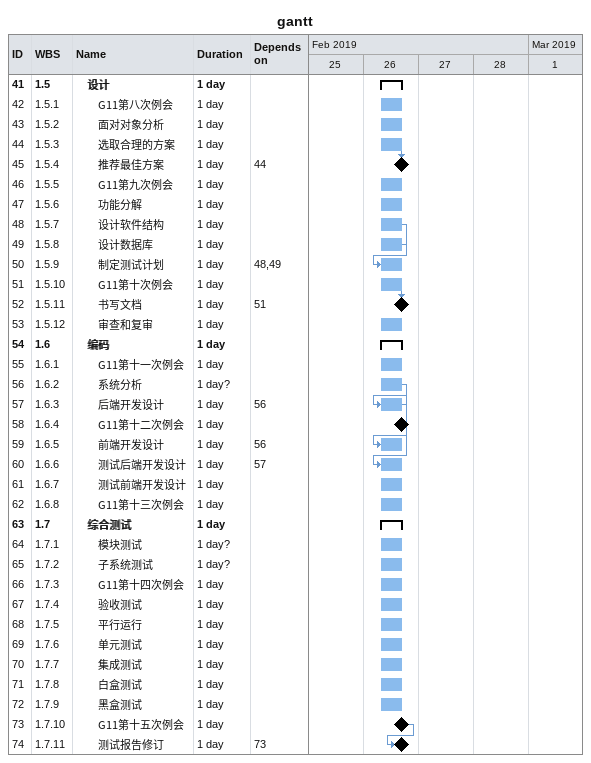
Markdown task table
gantt

| ID | WBS | Task | Duration | Start | Finish | Predecessors |
|---|---|---|---|---|---|---|
| 41 | 1.5 | **设计** | 1d | 2019-02-26 | 2019-02-26 |  |
| 42 | 1.5.1 | G11第八次例会 | 1d | 2019-02-26 | 2019-02-26 |  |
| 43 | 1.5.2 | 面对对象分析 | 1d | 2019-02-26 | 2019-02-26 |  |
| 44 | 1.5.3 | 选取合理的方案 | 1d | 2019-02-26 | 2019-02-26 |  |
| 45 | 1.5.4 | 推荐最佳方案 | 1d | 2019-02-26 | 2019-02-26 | 44 |
| 46 | 1.5.5 | G11第九次例会 | 1d | 2019-02-26 | 2019-02-26 |  |
| 47 | 1.5.6 | 功能分解 | 1d | 2019-02-26 | 2019-02-26 |  |
| 48 | 1.5.7 | 设计软件结构 | 1d | 2019-02-26 | 2019-02-26 |  |
| 49 | 1.5.8 | 设计数据库 | 1d | 2019-02-26 | 2019-02-26 |  |
| 50 | 1.5.9 | 制定测试计划 | 1d | 2019-02-26 | 2019-02-26 | 48, 49 |
| 51 | 1.5.10 | G11第十次例会 | 1d | 2019-02-26 | 2019-02-26 |  |
| 52 | 1.5.11 | 书写文档 | 1d | 2019-02-26 | 2019-02-26 | 51 |
| 53 | 1.5.12 | 审查和复审 | 1d | 2019-02-26 | 2019-02-26 |  |
| 54 | 1.6 | **编码** | 1d | 2019-02-26 | 2019-02-26 |  |
| 55 | 1.6.1 | G11第十一次例会 | 1d | 2019-02-26 | 2019-02-26 |  |
| 56 | 1.6.2 | 系统分析 | 1d? | 2019-02-26 | 2019-02-26 |  |
| 57 | 1.6.3 | 后端开发设计 | 1d | 2019-02-26 | 2019-02-26 | 56 |
| 58 | 1.6.4 | G11第十二次例会 | 1d | 2019-02-26 | 2019-02-26 |  |
| 59 | 1.6.5 | 前端开发设计 | 1d | 2019-02-26 | 2019-02-26 | 56 |
| 60 | 1.6.6 | 测试后端开发设计 | 1d | 2019-02-26 | 2019-02-26 | 57 |
| 61 | 1.6.7 | 测试前端开发设计 | 1d | 2019-02-26 | 2019-02-26 |  |
| 62 | 1.6.8 | G11第十三次例会 | 1d | 2019-02-26 | 2019-02-26 |  |
| 63 | 1.7 | **综合测试** | 1d | 2019-02-26 | 2019-02-26 |  |
| 64 | 1.7.1 | 模块测试 | 1d? | 2019-02-26 | 2019-02-26 |  |
| 65 | 1.7.2 | 子系统测试 | 1d? | 2019-02-26 | 2019-02-26 |  |
| 66 | 1.7.3 | G11第十四次例会 | 1d | 2019-02-26 | 2019-02-26 |  |
| 67 | 1.7.4 | 验收测试 | 1d | 2019-02-26 | 2019-02-26 |  |
| 68 | 1.7.5 | 平行运行 | 1d | 2019-02-26 | 2019-02-26 |  |
| 69 | 1.7.6 | 单元测试 | 1d | 2019-02-26 | 2019-02-26 |  |
| 70 | 1.7.7 | 集成测试 | 1d | 2019-02-26 | 2019-02-26 |  |
| 71 | 1.7.8 | 白盒测试 | 1d | 2019-02-26 | 2019-02-26 |  |
| 72 | 1.7.9 | 黑盒测试 | 1d | 2019-02-26 | 2019-02-26 |  |
| 73 | 1.7.10 | G11第十五次例会 | 1d | 2019-02-26 | 2019-02-26 |  |
| 74 | 1.7.11 | 测试报告修订 | 1d | 2019-02-26 | 2019-02-26 | 73 |
